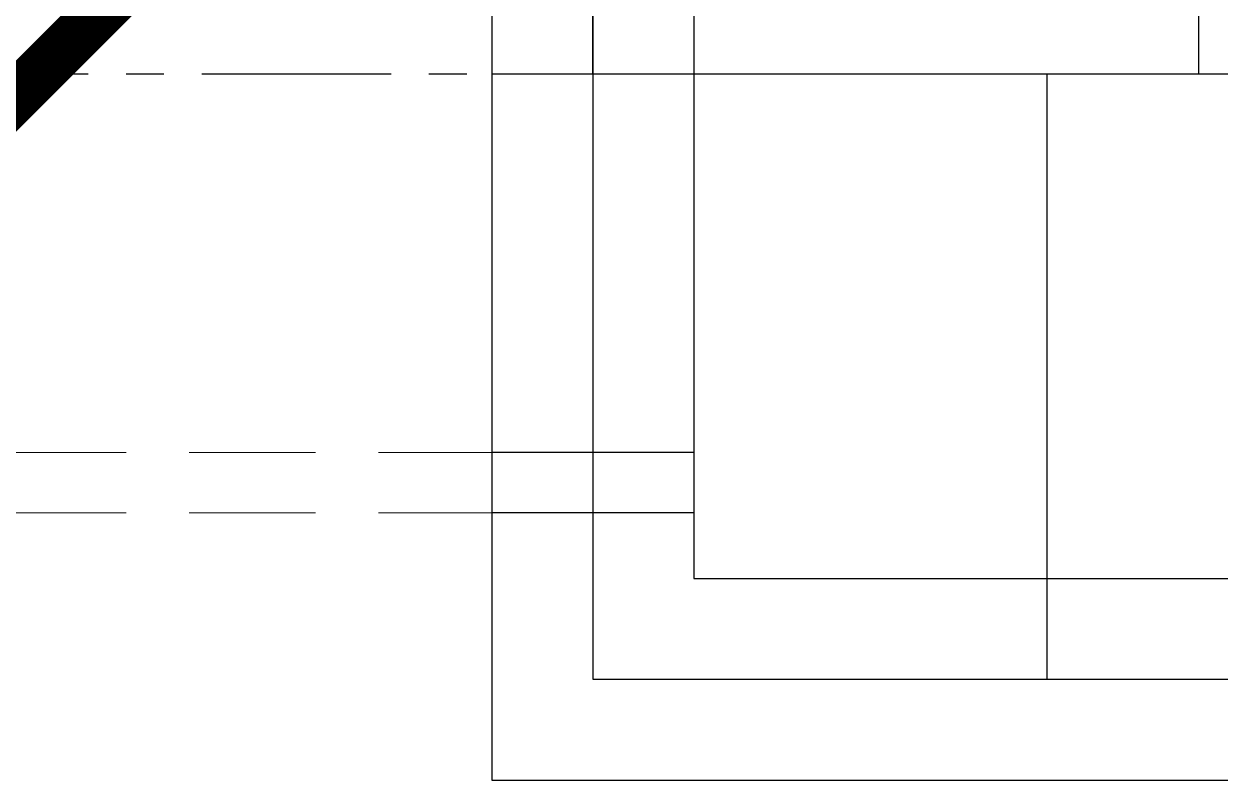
# Model space of a CAD drawing. Header units: millimetres. Extents: x -157642 to 241542, y -22875 to 31024.
# Drawn here: x -55378 to -53008, y 12275 to 13775 of the extents above; entities that cross this region are included whole.
import ezdxf

# ---------------------------------------------------------------- set-up
doc = ezdxf.new("R2010")
doc.units = ezdxf.units.MM
doc.header["$LTSCALE"] = 100
doc.header["$MEASUREMENT"] = 0
for name, pattern in [('CENTERX2', [4, 2.5, -0.5, 0.5, -0.5]), ('DASHED2', [0.375, 0.25, -0.125]), ('DASHEDX2', [1.5, 1, -0.5])]:
    doc.linetypes.add(name, pattern=pattern)
for name, color, linetype in [('2', 2, 'Continuous'), ('8', 8, 'Continuous'), ('L1-DRAINAGE-TRANS_PIPE', 230, 'CENTERX2')]:
    doc.layers.add(name, color=color, linetype=linetype)
doc.layers.add('4', color=4, linetype='DASHEDX2', transparency=0.1)
doc.layers.add('pipe', color=23, linetype='DASHED2', lineweight=0)

# ---------------------------------------------------------------- blocks, each defined once
blk = doc.blocks.new('d1500')
at = {"layer": '4', "ltscale": 3}
for points in [[(-0.8, -2.6), (1.4, -2.6), (1.4, 0.2), (-0.8, 0.2)], [(-0.6, -2.4), (1.2, -2.4), (1.2, 0), (-0.6, 0)]]:
    blk.add_lwpolyline(points, close=True, dxfattribs=at)
at = {"layer": '4', "ltscale": 1.5}
blk.add_lwpolyline([(0.6, 0), (0.6, -1.2), (-0.6, -1.2), (-0.6, 0)], close=True, dxfattribs=at)
at = {"layer": '8', "ltscale": 3}
for p, q in [((1.4, -1.2), (-0.8, -1.2)), ((0.3, -2.4), (0.3, -1.2))]:
    blk.add_line(p, q, dxfattribs=at)
at = {"layer": '8', "ltscale": 1.5}
for p, q in [((-0.4, -1.95), (-0.8, -1.95)), ((-0.4, -2.07), (-0.8, -2.07))]:
    blk.add_line(p, q, dxfattribs=at)
blk.add_lwpolyline([(-0.4, -2.2), (1, -2.2), (1, -0.2), (-0.4, -0.2)], close=True, dxfattribs=at)

msp = doc.modelspace()

# ---------------------------------------------------------------- linework, layer by layer
at = {"layer": '2', "ltscale": 0.5, "const_width": 100}
msp.add_lwpolyline([(-51903.2, 15121.8), (-51903.3, 13121.8), (-53903.2, 15121.8), (-55903.3, 13121.8), (-57903.2, 15121.8), (-59903.3, 13121.8), (-61903.2, 15121.8), (-63903.3, 13121.8), (-65903.2, 15121.8), (-67903.3, 13121.8), (-67903.2, 15121.8)], dxfattribs=at)
at = {"layer": 'L1-DRAINAGE-TRANS_PIPE', "ltscale": 1.5}
msp.add_lwpolyline([(-54050.6, 13675.1), (-84050.6, 13675.1)], dxfattribs=at)
at = {"layer": 'pipe', "ltscale": 10}
for points in [[(-54050.6, 12925.1), (-84050.6, 12925.1)], [(-54050.6, 12805.1), (-84050.6, 12805.1)]]:
    msp.add_lwpolyline(points, dxfattribs=at)

# ---------------------------------------------------------------- block references
at = {"xscale": 999.9999999999995, "yscale": 999.9999999999995, "zscale": 999.9999999999995, "rotation": 1.903093957980094e-07}
msp.add_blockref('d1500', (-53650.6, 14875.1), dxfattribs=at)

doc.saveas('drawing.dxf')
